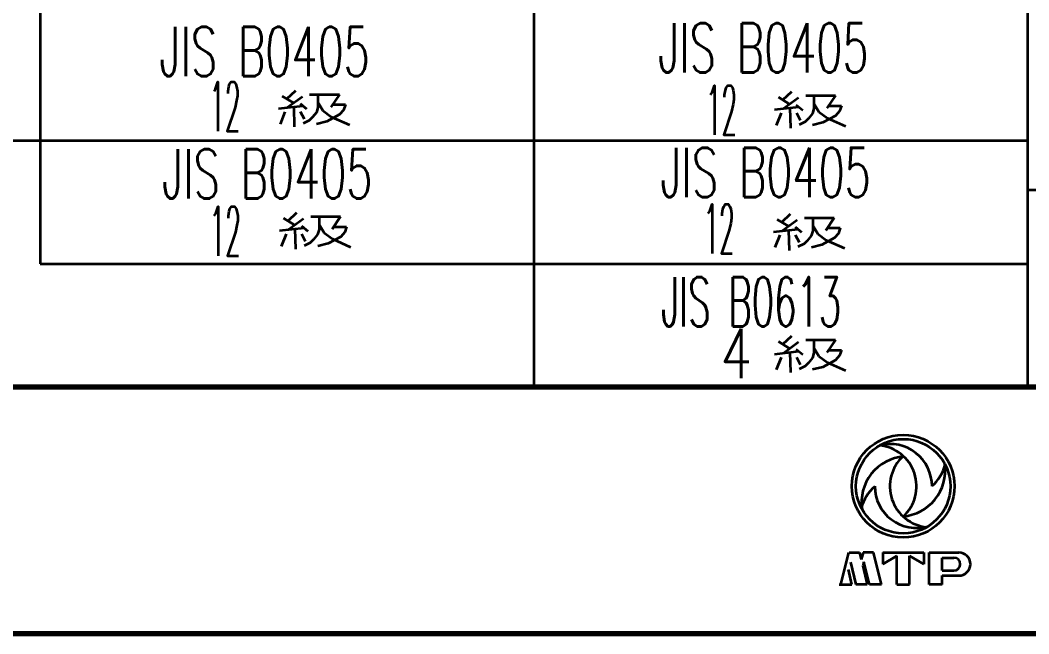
# Model space of a CAD drawing. Header units: millimetres. Extents: x 1333 to 104182, y -63211 to -5704.
# Drawn here: x 48331.59 to 48372.46, y -63211.28 to -63186.41 of the extents above; entities that cross this region are included whole.
import ezdxf
from ezdxf.enums import TextEntityAlignment as Align

# ---------------------------------------------------------------- set-up
doc = ezdxf.new("R2010")
doc.units = ezdxf.units.MM
doc.header["$LTSCALE"] = 0.5
doc.layers.add('11', color=3, linetype='Continuous')
doc.styles.get("Standard").update_dxf_attribs({"font": 'simplex.shx'})

msp = doc.modelspace()

# ---------------------------------------------------------------- linework, layer by layer
at = {"color": 7, "lineweight": 35}
for p, q in [((48332.405, -63171.278), (48332.405, -63191.278)), ((48332.405, -63171.278), (48332.405, -63191.278)), ((48352.405, -63171.278), (48352.405, -63196.278)), ((48352.405, -63171.278), (48352.405, -63196.278)), ((48372.405, -63172.422), (48372.405, -63201.278)), ((48372.405, -63172.422), (48372.405, -63201.278)), ((48312.405, -63191.278), (48332.405, -63191.278)), ((48312.405, -63191.278), (48332.405, -63191.278)), ((48332.405, -63191.278), (48372.405, -63191.278)), ((48332.405, -63191.278), (48372.405, -63191.278)), ((48372.405, -63193.278), (48442.405, -63193.278)), ((48372.405, -63193.278), (48442.405, -63193.278)), ((48332.405, -63196.278), (48352.405, -63196.278)), ((48332.405, -63196.278), (48352.405, -63196.278)), ((48352.405, -63196.278), (48372.405, -63196.278)), ((48352.405, -63196.278), (48372.405, -63196.278)), ((48512.405, -63201.278), (48252.405, -63201.278)), ((48512.405, -63201.278), (48252.405, -63201.278))]:
    msp.add_line(p, q, dxfattribs=at)
at = {"color": 7, "lineweight": 35, "ltscale": 0.013339}
msp.add_line((48342.214, -63189.482), (48342.671, -63189.758), dxfattribs=at)
msp.add_line((48342.214, -63189.482), (48342.671, -63189.758), dxfattribs=at)
at = {"color": 7, "lineweight": 35, "ltscale": 0.012234}
for p, q in [((48342.745, -63189.268), (48342.387, -63189.601)), ((48342.745, -63189.268), (48342.387, -63189.601)), ((48342.793, -63194.22), (48342.435, -63194.554)), ((48342.793, -63194.22), (48342.435, -63194.554)), ((48362.798, -63194.268), (48362.441, -63194.602)), ((48362.798, -63194.268), (48362.441, -63194.602))]:
    msp.add_line(p, q, dxfattribs=at)
at = {"color": 7, "lineweight": 35, "ltscale": 0.018506}
msp.add_line((48343.029, -63189.511), (48342.428, -63189.943), dxfattribs=at)
msp.add_line((48343.029, -63189.511), (48342.428, -63189.943), dxfattribs=at)
at = {"color": 7, "lineweight": 35, "ltscale": 0.030115}
for p, q in [((48343.32, -63189.416), (48344.525, -63189.416)), ((48343.32, -63189.416), (48344.525, -63189.416)), ((48363.422, -63189.464), (48364.627, -63189.464)), ((48363.422, -63189.464), (48364.627, -63189.464)), ((48343.369, -63194.368), (48344.573, -63194.368)), ((48343.369, -63194.368), (48344.573, -63194.368)), ((48363.374, -63194.416), (48364.579, -63194.416)), ((48363.374, -63194.416), (48364.579, -63194.416)), ((48363.422, -63199.368), (48364.627, -63199.368)), ((48363.422, -63199.368), (48364.627, -63199.368))]:
    msp.add_line(p, q, dxfattribs=at)
at = {"color": 7, "lineweight": 35, "ltscale": 0.013083}
for p, q in [((48343.658, -63189.416), (48343.658, -63189.939)), ((48343.658, -63189.416), (48343.658, -63189.939)), ((48363.759, -63189.464), (48363.759, -63189.987)), ((48363.759, -63189.464), (48363.759, -63189.987)), ((48343.706, -63194.368), (48343.706, -63194.892)), ((48343.706, -63194.368), (48343.706, -63194.892)), ((48363.711, -63194.416), (48363.711, -63194.94)), ((48363.711, -63194.416), (48363.711, -63194.94)), ((48363.759, -63199.368), (48363.759, -63199.892)), ((48363.759, -63199.368), (48363.759, -63199.892))]:
    msp.add_line(p, q, dxfattribs=at)
at = {"color": 7, "lineweight": 35, "ltscale": 0.015355}
msp.add_line((48344.525, -63189.416), (48344.184, -63189.927), dxfattribs=at)
msp.add_line((48344.525, -63189.416), (48344.184, -63189.927), dxfattribs=at)
at = {"color": 7, "lineweight": 35, "ltscale": 0.013328}
msp.add_line((48362.316, -63189.53), (48362.772, -63189.806), dxfattribs=at)
msp.add_line((48362.316, -63189.53), (48362.772, -63189.806), dxfattribs=at)
at = {"color": 7, "lineweight": 35, "ltscale": 0.012225}
for p, q in [((48362.846, -63189.316), (48362.489, -63189.649)), ((48362.846, -63189.316), (48362.489, -63189.649)), ((48362.846, -63199.22), (48362.489, -63199.554)), ((48362.846, -63199.22), (48362.489, -63199.554))]:
    msp.add_line(p, q, dxfattribs=at)
at = {"color": 7, "lineweight": 35, "ltscale": 0.018496}
msp.add_line((48363.13, -63189.559), (48362.53, -63189.991), dxfattribs=at)
msp.add_line((48363.13, -63189.559), (48362.53, -63189.991), dxfattribs=at)
at = {"color": 7, "lineweight": 35, "ltscale": 0.015362}
for p, q in [((48364.627, -63189.464), (48364.285, -63189.975)), ((48364.627, -63189.464), (48364.285, -63189.975)), ((48364.627, -63199.368), (48364.285, -63199.879)), ((48364.627, -63199.368), (48364.285, -63199.879))]:
    msp.add_line(p, q, dxfattribs=at)
at = {"color": 7, "lineweight": 35, "ltscale": 0.024936}
msp.add_line((48342.058, -63189.985), (48343.049, -63189.873), dxfattribs=at)
msp.add_line((48342.058, -63189.985), (48343.049, -63189.873), dxfattribs=at)
at = {"color": 7, "lineweight": 35, "ltscale": 0.020496}
for p, q in [((48342.679, -63189.915), (48342.7, -63190.735)), ((48342.679, -63189.915), (48342.7, -63190.735)), ((48342.727, -63194.867), (48342.748, -63195.687)), ((48342.727, -63194.867), (48342.748, -63195.687)), ((48362.732, -63194.915), (48362.753, -63195.735)), ((48362.732, -63194.915), (48362.753, -63195.735))]:
    msp.add_line(p, q, dxfattribs=at)
at = {"color": 7, "lineweight": 35, "ltscale": 0.008484}
for p, q in [((48342.938, -63189.787), (48343.201, -63190.001)), ((48342.938, -63189.787), (48343.201, -63190.001)), ((48363.04, -63189.835), (48363.303, -63190.049)), ((48363.04, -63189.835), (48363.303, -63190.049)), ((48342.986, -63194.739), (48343.25, -63194.953)), ((48342.986, -63194.739), (48343.25, -63194.953))]:
    msp.add_line(p, q, dxfattribs=at)
at = {"color": 7, "lineweight": 35, "ltscale": 0.005376}
for p, q in [((48343.658, -63189.939), (48343.596, -63190.145)), ((48343.658, -63189.939), (48343.596, -63190.145)), ((48363.759, -63189.987), (48363.697, -63190.193)), ((48363.759, -63189.987), (48363.697, -63190.193)), ((48363.759, -63199.892), (48363.697, -63200.098)), ((48363.759, -63199.892), (48363.697, -63200.098))]:
    msp.add_line(p, q, dxfattribs=at)
at = {"color": 7, "lineweight": 35, "ltscale": 0.009831}
msp.add_line((48343.658, -63189.729), (48343.859, -63190.067), dxfattribs=at)
msp.add_line((48343.658, -63189.729), (48343.859, -63190.067), dxfattribs=at)
at = {"color": 7, "lineweight": 35, "ltscale": 0.013049}
for p, q in [((48344.25, -63189.828), (48344.772, -63189.828)), ((48344.25, -63189.828), (48344.772, -63189.828)), ((48364.351, -63189.876), (48364.873, -63189.876)), ((48364.351, -63189.876), (48364.873, -63189.876)), ((48344.298, -63194.78), (48344.82, -63194.78)), ((48344.298, -63194.78), (48344.82, -63194.78)), ((48364.303, -63194.828), (48364.825, -63194.828)), ((48364.303, -63194.828), (48364.825, -63194.828)), ((48364.351, -63199.781), (48364.873, -63199.781)), ((48364.351, -63199.781), (48364.873, -63199.781))]:
    msp.add_line(p, q, dxfattribs=at)
at = {"color": 7, "lineweight": 35, "ltscale": 0.005859}
msp.add_line((48344.772, -63189.828), (48344.698, -63190.05), dxfattribs=at)
msp.add_line((48344.772, -63189.828), (48344.698, -63190.05), dxfattribs=at)
at = {"color": 7, "lineweight": 35, "ltscale": 0.024924}
for p, q in [((48362.16, -63190.033), (48363.151, -63189.921)), ((48362.16, -63190.033), (48363.151, -63189.921)), ((48342.107, -63194.937), (48343.097, -63194.826)), ((48342.107, -63194.937), (48343.097, -63194.826)), ((48362.112, -63194.985), (48363.103, -63194.874)), ((48362.112, -63194.985), (48363.103, -63194.874)), ((48362.16, -63199.937), (48363.151, -63199.826)), ((48362.16, -63199.937), (48363.151, -63199.826))]:
    msp.add_line(p, q, dxfattribs=at)
at = {"color": 7, "lineweight": 35, "ltscale": 0.020497}
for p, q in [((48362.78, -63189.963), (48362.801, -63190.783)), ((48362.78, -63189.963), (48362.801, -63190.783)), ((48362.78, -63199.867), (48362.801, -63200.687)), ((48362.78, -63199.867), (48362.801, -63200.687))]:
    msp.add_line(p, q, dxfattribs=at)
at = {"color": 7, "lineweight": 35, "ltscale": 0.009837}
for p, q in [((48363.759, -63189.777), (48363.961, -63190.115)), ((48363.759, -63189.777), (48363.961, -63190.115)), ((48343.706, -63194.681), (48343.907, -63195.019)), ((48343.706, -63194.681), (48343.907, -63195.019)), ((48363.711, -63194.729), (48363.913, -63195.067)), ((48363.711, -63194.729), (48363.913, -63195.067)), ((48363.759, -63199.682), (48363.961, -63200.02)), ((48363.759, -63199.682), (48363.961, -63200.02))]:
    msp.add_line(p, q, dxfattribs=at)
at = {"color": 7, "lineweight": 35, "ltscale": 0.005858}
for p, q in [((48364.873, -63189.876), (48364.799, -63190.099)), ((48364.873, -63189.876), (48364.799, -63190.099)), ((48364.873, -63199.781), (48364.799, -63200.003)), ((48364.873, -63199.781), (48364.799, -63200.003))]:
    msp.add_line(p, q, dxfattribs=at)
at = {"color": 7, "lineweight": 35, "ltscale": 0.013404}
for p, q in [((48342.321, -63190.125), (48342.124, -63190.623)), ((48342.321, -63190.125), (48342.124, -63190.623)), ((48362.423, -63190.173), (48362.226, -63190.671)), ((48362.423, -63190.173), (48362.226, -63190.671))]:
    msp.add_line(p, q, dxfattribs=at)
at = {"color": 7, "lineweight": 35, "ltscale": 0.00829}
msp.add_line((48342.942, -63190.112), (48343.099, -63190.405), dxfattribs=at)
msp.add_line((48342.942, -63190.112), (48343.099, -63190.405), dxfattribs=at)
at = {"color": 7, "lineweight": 35, "ltscale": 0.004731}
for p, q in [((48343.436, -63190.343), (48343.3, -63190.475)), ((48343.436, -63190.343), (48343.3, -63190.475)), ((48363.537, -63190.391), (48363.401, -63190.523)), ((48363.537, -63190.391), (48363.401, -63190.523)), ((48363.537, -63200.296), (48363.401, -63200.427)), ((48363.537, -63200.296), (48363.401, -63200.427))]:
    msp.add_line(p, q, dxfattribs=at)
at = {"color": 7, "lineweight": 35, "ltscale": 0.00637}
for p, q in [((48343.596, -63190.145), (48343.436, -63190.343)), ((48343.596, -63190.145), (48343.436, -63190.343)), ((48363.65, -63195.146), (48363.489, -63195.343)), ((48363.65, -63195.146), (48363.489, -63195.343))]:
    msp.add_line(p, q, dxfattribs=at)
at = {"color": 7, "lineweight": 35, "ltscale": 0.010659}
for p, q in [((48343.859, -63190.067), (48344.2, -63190.322)), ((48343.859, -63190.067), (48344.2, -63190.322)), ((48363.961, -63190.115), (48364.302, -63190.371)), ((48363.961, -63190.115), (48364.302, -63190.371)), ((48343.907, -63195.019), (48344.249, -63195.275)), ((48343.907, -63195.019), (48344.249, -63195.275)), ((48363.913, -63195.067), (48364.254, -63195.323)), ((48363.913, -63195.067), (48364.254, -63195.323))]:
    msp.add_line(p, q, dxfattribs=at)
at = {"color": 7, "lineweight": 35, "ltscale": 0.014629}
msp.add_line((48344.533, -63190.232), (48344.02, -63190.512), dxfattribs=at)
msp.add_line((48344.533, -63190.232), (48344.02, -63190.512), dxfattribs=at)
at = {"color": 7, "lineweight": 35, "ltscale": 0.020157}
for p, q in [((48344.2, -63190.322), (48344.936, -63190.652)), ((48344.2, -63190.322), (48344.936, -63190.652)), ((48364.302, -63190.371), (48365.038, -63190.7)), ((48364.302, -63190.371), (48365.038, -63190.7)), ((48344.249, -63195.275), (48344.984, -63195.604)), ((48344.249, -63195.275), (48344.984, -63195.604)), ((48364.254, -63195.323), (48364.99, -63195.652)), ((48364.254, -63195.323), (48364.99, -63195.652))]:
    msp.add_line(p, q, dxfattribs=at)
at = {"color": 7, "lineweight": 35, "ltscale": 0.006121}
for p, q in [((48344.698, -63190.05), (48344.533, -63190.232)), ((48344.698, -63190.05), (48344.533, -63190.232)), ((48364.799, -63190.099), (48364.635, -63190.28)), ((48364.799, -63190.099), (48364.635, -63190.28)), ((48364.799, -63200.003), (48364.635, -63200.184)), ((48364.799, -63200.003), (48364.635, -63200.184))]:
    msp.add_line(p, q, dxfattribs=at)
at = {"color": 7, "lineweight": 35, "ltscale": 0.008293}
for p, q in [((48363.044, -63190.16), (48363.2, -63190.453)), ((48363.044, -63190.16), (48363.2, -63190.453)), ((48342.99, -63195.064), (48343.147, -63195.357)), ((48342.99, -63195.064), (48343.147, -63195.357)), ((48362.996, -63195.113), (48363.152, -63195.405)), ((48362.996, -63195.113), (48363.152, -63195.405)), ((48363.044, -63200.065), (48363.2, -63200.357)), ((48363.044, -63200.065), (48363.2, -63200.357))]:
    msp.add_line(p, q, dxfattribs=at)
at = {"color": 7, "lineweight": 35, "ltscale": 0.006362}
for p, q in [((48363.697, -63190.193), (48363.537, -63190.391)), ((48363.697, -63190.193), (48363.537, -63190.391)), ((48363.697, -63200.098), (48363.537, -63200.296)), ((48363.697, -63200.098), (48363.537, -63200.296))]:
    msp.add_line(p, q, dxfattribs=at)
at = {"color": 7, "lineweight": 35, "ltscale": 0.01464}
for p, q in [((48364.635, -63190.28), (48364.121, -63190.56)), ((48364.635, -63190.28), (48364.121, -63190.56)), ((48344.582, -63195.184), (48344.067, -63195.464)), ((48344.582, -63195.184), (48344.067, -63195.464))]:
    msp.add_line(p, q, dxfattribs=at)
at = {"color": 7, "lineweight": 35, "ltscale": 0.00685}
for p, q in [((48343.3, -63190.475), (48343.053, -63190.594)), ((48343.3, -63190.475), (48343.053, -63190.594)), ((48363.401, -63190.523), (48363.155, -63190.642)), ((48363.401, -63190.523), (48363.155, -63190.642)), ((48363.401, -63200.427), (48363.155, -63200.547)), ((48363.401, -63200.427), (48363.155, -63200.547))]:
    msp.add_line(p, q, dxfattribs=at)
at = {"color": 7, "lineweight": 35, "ltscale": 0.010798}
for p, q in [((48344.02, -63190.512), (48343.6, -63190.615)), ((48344.02, -63190.512), (48343.6, -63190.615)), ((48364.073, -63195.512), (48363.653, -63195.615)), ((48364.073, -63195.512), (48363.653, -63195.615))]:
    msp.add_line(p, q, dxfattribs=at)
at = {"color": 7, "lineweight": 35, "ltscale": 0.010786}
for p, q in [((48364.121, -63190.56), (48363.702, -63190.663)), ((48364.121, -63190.56), (48363.702, -63190.663)), ((48364.121, -63200.465), (48363.702, -63200.568)), ((48364.121, -63200.465), (48363.702, -63200.568))]:
    msp.add_line(p, q, dxfattribs=at)
at = {"color": 7, "lineweight": 35, "ltscale": 0.125}
for p, q in [((48332.405, -63191.278), (48332.405, -63196.278)), ((48332.405, -63191.278), (48332.405, -63196.278)), ((48352.405, -63196.278), (48352.405, -63201.278)), ((48352.405, -63196.278), (48352.405, -63201.278))]:
    msp.add_line(p, q, dxfattribs=at)
at = {"color": 7, "lineweight": 35, "ltscale": 0.013327}
for p, q in [((48342.263, -63194.434), (48342.719, -63194.71)), ((48342.263, -63194.434), (48342.719, -63194.71)), ((48362.268, -63194.482), (48362.724, -63194.758)), ((48362.268, -63194.482), (48362.724, -63194.758)), ((48362.316, -63199.434), (48362.772, -63199.71)), ((48362.316, -63199.434), (48362.772, -63199.71))]:
    msp.add_line(p, q, dxfattribs=at)
at = {"color": 7, "lineweight": 35, "ltscale": 0.018504}
msp.add_line((48343.077, -63194.463), (48342.476, -63194.896), dxfattribs=at)
msp.add_line((48343.077, -63194.463), (48342.476, -63194.896), dxfattribs=at)
at = {"color": 7, "lineweight": 35, "ltscale": 0.01536}
for p, q in [((48344.573, -63194.368), (48344.232, -63194.879)), ((48344.573, -63194.368), (48344.232, -63194.879)), ((48364.579, -63194.416), (48364.237, -63194.927)), ((48364.579, -63194.416), (48364.237, -63194.927))]:
    msp.add_line(p, q, dxfattribs=at)
at = {"color": 7, "lineweight": 35, "ltscale": 0.018495}
for p, q in [((48363.082, -63194.511), (48362.482, -63194.944)), ((48363.082, -63194.511), (48362.482, -63194.944)), ((48363.13, -63199.463), (48362.53, -63199.896)), ((48363.13, -63199.463), (48362.53, -63199.896))]:
    msp.add_line(p, q, dxfattribs=at)
at = {"color": 7, "lineweight": 35, "ltscale": 0.005373}
for p, q in [((48343.706, -63194.892), (48343.644, -63195.097)), ((48343.706, -63194.892), (48343.644, -63195.097)), ((48363.711, -63194.94), (48363.65, -63195.146)), ((48363.711, -63194.94), (48363.65, -63195.146))]:
    msp.add_line(p, q, dxfattribs=at)
at = {"color": 7, "lineweight": 35, "ltscale": 0.005862}
for p, q in [((48344.82, -63194.78), (48344.746, -63195.003)), ((48344.82, -63194.78), (48344.746, -63195.003)), ((48364.825, -63194.828), (48364.751, -63195.051)), ((48364.825, -63194.828), (48364.751, -63195.051))]:
    msp.add_line(p, q, dxfattribs=at)
at = {"color": 7, "lineweight": 35, "ltscale": 0.008474}
msp.add_line((48362.992, -63194.787), (48363.255, -63195.001), dxfattribs=at)
msp.add_line((48362.992, -63194.787), (48363.255, -63195.001), dxfattribs=at)
at = {"color": 7, "lineweight": 35, "ltscale": 0.013408}
msp.add_line((48342.37, -63195.077), (48342.172, -63195.575), dxfattribs=at)
msp.add_line((48342.37, -63195.077), (48342.172, -63195.575), dxfattribs=at)
at = {"color": 7, "lineweight": 35, "ltscale": 0.004722}
msp.add_line((48343.484, -63195.295), (48343.348, -63195.427), dxfattribs=at)
msp.add_line((48343.484, -63195.295), (48343.348, -63195.427), dxfattribs=at)
at = {"color": 7, "lineweight": 35, "ltscale": 0.006372}
msp.add_line((48343.644, -63195.097), (48343.484, -63195.295), dxfattribs=at)
msp.add_line((48343.644, -63195.097), (48343.484, -63195.295), dxfattribs=at)
at = {"color": 7, "lineweight": 35, "ltscale": 0.006112}
for p, q in [((48344.746, -63195.003), (48344.582, -63195.184)), ((48344.746, -63195.003), (48344.582, -63195.184)), ((48364.751, -63195.051), (48364.587, -63195.232)), ((48364.751, -63195.051), (48364.587, -63195.232))]:
    msp.add_line(p, q, dxfattribs=at)
at = {"color": 7, "lineweight": 35, "ltscale": 0.013411}
msp.add_line((48362.375, -63195.125), (48362.177, -63195.624), dxfattribs=at)
msp.add_line((48362.375, -63195.125), (48362.177, -63195.624), dxfattribs=at)
at = {"color": 7, "lineweight": 35, "ltscale": 0.014638}
for p, q in [((48364.587, -63195.232), (48364.073, -63195.512)), ((48364.587, -63195.232), (48364.073, -63195.512)), ((48364.635, -63200.184), (48364.121, -63200.465)), ((48364.635, -63200.184), (48364.121, -63200.465))]:
    msp.add_line(p, q, dxfattribs=at)
at = {"color": 7, "lineweight": 35, "ltscale": 0.006861}
msp.add_line((48343.348, -63195.427), (48343.101, -63195.547), dxfattribs=at)
msp.add_line((48343.348, -63195.427), (48343.101, -63195.547), dxfattribs=at)
at = {"color": 7, "lineweight": 35, "ltscale": 0.010797}
msp.add_line((48344.067, -63195.464), (48343.648, -63195.567), dxfattribs=at)
msp.add_line((48344.067, -63195.464), (48343.648, -63195.567), dxfattribs=at)
at = {"color": 7, "lineweight": 35, "ltscale": 0.00686}
msp.add_line((48363.354, -63195.475), (48363.107, -63195.595), dxfattribs=at)
msp.add_line((48363.354, -63195.475), (48363.107, -63195.595), dxfattribs=at)
at = {"color": 7, "lineweight": 35, "ltscale": 0.004724}
msp.add_line((48363.489, -63195.343), (48363.354, -63195.475), dxfattribs=at)
msp.add_line((48363.489, -63195.343), (48363.354, -63195.475), dxfattribs=at)
at = {"color": 7, "lineweight": 35, "ltscale": 0.008486}
msp.add_line((48363.04, -63199.739), (48363.303, -63199.954), dxfattribs=at)
msp.add_line((48363.04, -63199.739), (48363.303, -63199.954), dxfattribs=at)
at = {"color": 7, "lineweight": 35, "ltscale": 0.013406}
msp.add_line((48362.423, -63200.077), (48362.226, -63200.576), dxfattribs=at)
msp.add_line((48362.423, -63200.077), (48362.226, -63200.576), dxfattribs=at)
at = {"color": 7, "lineweight": 35, "ltscale": 0.010657}
msp.add_line((48363.961, -63200.02), (48364.302, -63200.275), dxfattribs=at)
msp.add_line((48363.961, -63200.02), (48364.302, -63200.275), dxfattribs=at)
at = {"color": 7, "lineweight": 35, "ltscale": 0.020158}
msp.add_line((48364.302, -63200.275), (48365.038, -63200.605), dxfattribs=at)
msp.add_line((48364.302, -63200.275), (48365.038, -63200.605), dxfattribs=at)
at = {"color": 7, "lineweight": 70}
for p, q in [((48512.405, -63201.278), (47706.405, -63201.278)), ((48522.405, -63211.278), (47681.405, -63211.278))]:
    msp.add_line(p, q, dxfattribs=at)
at = {"color": 1, "lineweight": 35, "ltscale": 0.033501}
for p, q in [((48364.85, -63209.283), (48365.176, -63207.984)), ((48364.85, -63209.283), (48365.176, -63207.984)), ((48366.494, -63209.283), (48366.168, -63207.984)), ((48366.494, -63209.283), (48366.168, -63207.984))]:
    msp.add_line(p, q, dxfattribs=at)
at = {"color": 1, "lineweight": 35, "ltscale": 0.010399}
msp.add_line((48365.19, -63207.984), (48365.606, -63207.984), dxfattribs=at)
msp.add_line((48365.19, -63207.984), (48365.606, -63207.984), dxfattribs=at)
at = {"color": 1, "lineweight": 35, "ltscale": 0.007084}
msp.add_line((48365.606, -63207.984), (48365.672, -63208.259), dxfattribs=at)
msp.add_line((48365.606, -63207.984), (48365.672, -63208.259), dxfattribs=at)
at = {"color": 1, "lineweight": 35, "ltscale": 0.007197}
msp.add_line((48365.755, -63207.984), (48365.672, -63208.259), dxfattribs=at)
msp.add_line((48365.755, -63207.984), (48365.672, -63208.259), dxfattribs=at)
at = {"color": 1, "lineweight": 35, "ltscale": 0.010326}
msp.add_line((48366.168, -63207.984), (48365.755, -63207.984), dxfattribs=at)
msp.add_line((48366.168, -63207.984), (48365.755, -63207.984), dxfattribs=at)
at = {"color": 1, "lineweight": 35, "ltscale": 0.041595}
msp.add_line((48366.542, -63207.984), (48368.205, -63207.984), dxfattribs=at)
msp.add_line((48366.542, -63207.984), (48368.205, -63207.984), dxfattribs=at)
at = {"color": 1, "lineweight": 35, "ltscale": 0.011698}
for p, q in [((48366.542, -63207.984), (48366.542, -63208.452)), ((48366.542, -63207.984), (48366.542, -63208.452)), ((48368.205, -63207.984), (48368.205, -63208.452)), ((48368.205, -63207.984), (48368.205, -63208.452))]:
    msp.add_line(p, q, dxfattribs=at)
at = {"color": 1, "lineweight": 35, "ltscale": 0.029897}
msp.add_line((48368.431, -63207.984), (48369.627, -63207.984), dxfattribs=at)
msp.add_line((48368.431, -63207.984), (48369.627, -63207.984), dxfattribs=at)
at = {"color": 1, "lineweight": 35, "ltscale": 0.032496}
msp.add_line((48368.431, -63209.283), (48368.431, -63207.984), dxfattribs=at)
msp.add_line((48368.431, -63209.283), (48368.431, -63207.984), dxfattribs=at)
at = {"color": 1, "lineweight": 35, "ltscale": 0.02333}
msp.add_line((48365.232, -63208.376), (48365.45, -63209.283), dxfattribs=at)
msp.add_line((48365.232, -63208.376), (48365.45, -63209.283), dxfattribs=at)
at = {"color": 1, "lineweight": 35, "ltscale": 0.003944}
msp.add_line((48365.776, -63208.365), (48365.734, -63208.517), dxfattribs=at)
msp.add_line((48365.776, -63208.365), (48365.734, -63208.517), dxfattribs=at)
at = {"color": 1, "lineweight": 35, "ltscale": 0.023684}
msp.add_line((48366.009, -63209.283), (48365.776, -63208.365), dxfattribs=at)
msp.add_line((48366.009, -63209.283), (48365.776, -63208.365), dxfattribs=at)
at = {"color": 1, "lineweight": 35, "ltscale": 0.016609}
for p, q in [((48366.542, -63208.452), (48367.114, -63208.114)), ((48366.542, -63208.452), (48367.114, -63208.114)), ((48368.205, -63208.452), (48367.633, -63208.114)), ((48368.205, -63208.452), (48367.633, -63208.114))]:
    msp.add_line(p, q, dxfattribs=at)
at = {"color": 1, "lineweight": 35, "ltscale": 0.029246}
for p, q in [((48367.114, -63209.283), (48367.114, -63208.114)), ((48367.114, -63209.283), (48367.114, -63208.114)), ((48367.633, -63209.283), (48367.633, -63208.114)), ((48367.633, -63209.283), (48367.633, -63208.114))]:
    msp.add_line(p, q, dxfattribs=at)
at = {"color": 1, "lineweight": 35, "ltscale": 0.011917}
for p, q in [((48368.951, -63208.192), (48369.428, -63208.192)), ((48368.951, -63208.192), (48369.428, -63208.192)), ((48368.951, -63208.712), (48369.428, -63208.712)), ((48368.951, -63208.712), (48369.428, -63208.712))]:
    msp.add_line(p, q, dxfattribs=at)
at = {"color": 1, "lineweight": 35, "ltscale": 0.012998}
msp.add_line((48368.951, -63208.712), (48368.951, -63208.192), dxfattribs=at)
msp.add_line((48368.951, -63208.712), (48368.951, -63208.192), dxfattribs=at)
at = {"color": 1, "lineweight": 35, "ltscale": 0.015572}
msp.add_line((48365.137, -63208.676), (48365.276, -63209.283), dxfattribs=at)
msp.add_line((48365.137, -63208.676), (48365.276, -63209.283), dxfattribs=at)
at = {"color": 1, "lineweight": 35, "ltscale": 0.019706}
msp.add_line((48365.734, -63208.517), (48365.918, -63209.283), dxfattribs=at)
msp.add_line((48365.734, -63208.517), (48365.918, -63209.283), dxfattribs=at)
at = {"color": 1, "lineweight": 35, "ltscale": 0.016898}
msp.add_line((48368.951, -63208.92), (48369.627, -63208.92), dxfattribs=at)
msp.add_line((48368.951, -63208.92), (48369.627, -63208.92), dxfattribs=at)
at = {"color": 1, "lineweight": 35, "ltscale": 0.009099}
msp.add_line((48368.951, -63209.283), (48368.951, -63208.92), dxfattribs=at)
msp.add_line((48368.951, -63209.283), (48368.951, -63208.92), dxfattribs=at)
at = {"color": 1, "lineweight": 35, "ltscale": 0.012999}
for p, q in [((48364.774, -63209.283), (48365.294, -63209.283)), ((48364.774, -63209.283), (48365.294, -63209.283)), ((48368.951, -63209.283), (48368.431, -63209.283)), ((48368.951, -63209.283), (48368.431, -63209.283))]:
    msp.add_line(p, q, dxfattribs=at)
at = {"color": 1, "lineweight": 35, "ltscale": 0.011699}
msp.add_line((48365.918, -63209.283), (48365.45, -63209.283), dxfattribs=at)
msp.add_line((48365.918, -63209.283), (48365.45, -63209.283), dxfattribs=at)
at = {"color": 1, "lineweight": 35, "ltscale": 0.012134}
msp.add_line((48366.494, -63209.283), (48366.009, -63209.283), dxfattribs=at)
msp.add_line((48366.494, -63209.283), (48366.009, -63209.283), dxfattribs=at)
at = {"color": 1, "lineweight": 35, "ltscale": 0.012997}
msp.add_line((48367.114, -63209.283), (48367.633, -63209.283), dxfattribs=at)
msp.add_line((48367.114, -63209.283), (48367.633, -63209.283), dxfattribs=at)
at = {"color": 1, "lineweight": 35}
for radius in [2.08, 2.08, 1.913, 1.913]:
    msp.add_circle((48367.374, -63205.296), radius, dxfattribs=at)
for centre, radius, start, end in [((48366.25, -63205.296), 1.664, 312.4542, 84.3408), ((48366.25, -63205.296), 1.664, 312.4542, 84.3408), ((48366.833, -63205.296), 1.711, 0, 103.7818), ((48366.833, -63205.296), 1.711, 0, 103.7818), ((48367.54, -63205.941), 1.854, 94.3618, 189.3685), ((48367.54, -63205.941), 1.854, 94.3618, 189.3685), ((48368.497, -63205.296), 1.664, 132.4542, 264.3408), ((48368.497, -63205.296), 1.664, 132.4542, 264.3408), ((48367.207, -63204.651), 1.874, 274.9268, 7.678), ((48367.207, -63204.651), 1.874, 274.9268, 7.678), ((48367.374, -63203.965), 1.763, 311.5828, 344.9375), ((48367.374, -63203.965), 1.763, 311.5828, 344.9375), ((48367.374, -63206.627), 1.755, 131.0518, 165.2314), ((48367.374, -63206.627), 1.755, 131.0518, 165.2314), ((48367.914, -63205.296), 1.693, 180, 285.8775), ((48367.914, -63205.296), 1.693, 180, 285.8775), ((48369.627, -63208.452), 0.468, 270, 90), ((48369.627, -63208.452), 0.468, 270, 90), ((48369.428, -63208.452), 0.26, 270, 90), ((48369.428, -63208.452), 0.26, 270, 90)]:
    msp.add_arc(centre, radius, start, end, dxfattribs=at)
at = {"layer": '11'}
msp.add_lwpolyline([(47681.405, -62617.278), (48522.405, -62617.278), (48522.405, -63211.278), (47681.405, -63211.278)], close=True, dxfattribs=at)

# ---------------------------------------------------------------- texts
at = {"color": 7, "lineweight": 13}
for s, width, p, p2 in [('JIS B0405', 0.566102, (48337.241, -63188.681), (48345.759, -63188.681)), ('JIS B0405', 0.566102, (48337.241, -63188.681), (48345.759, -63188.681)), ('JIS B0405', 0.566102, (48357.452, -63188.533), (48365.97, -63188.533)), ('JIS B0405', 0.566102, (48357.452, -63188.533), (48365.97, -63188.533)), ('12', 0.442755, (48339.257, -63190.899), (48340.522, -63190.899)), ('12', 0.442755, (48339.257, -63190.899), (48340.522, -63190.899)), ('12', 0.442755, (48359.376, -63191.055), (48360.641, -63191.055)), ('12', 0.442755, (48359.376, -63191.055), (48360.641, -63191.055)), ('JIS B0405', 0.566102, (48337.349, -63193.637), (48345.867, -63193.637)), ('JIS B0405', 0.566102, (48337.349, -63193.637), (48345.867, -63193.637)), ('JIS B0405', 0.566102, (48357.539, -63193.576), (48366.057, -63193.576)), ('JIS B0405', 0.566102, (48357.539, -63193.576), (48366.057, -63193.576)), ('12', 0.442755, (48339.269, -63195.954), (48340.534, -63195.954)), ('12', 0.442755, (48339.269, -63195.954), (48340.534, -63195.954)), ('12', 0.442755, (48359.279, -63195.865), (48360.544, -63195.865)), ('12', 0.442755, (48359.279, -63195.865), (48360.544, -63195.865)), ('JIS B0613', 0.496877, (48357.571, -63198.818), (48364.859, -63198.818)), ('JIS B0613', 0.496877, (48357.571, -63198.818), (48364.859, -63198.818)), ('4', 0.902301, (48359.965, -63200.918), (48361.254, -63200.918)), ('4', 0.902301, (48359.965, -63200.918), (48361.254, -63200.918))]:
    msp.add_text(s, height=2, dxfattribs=dict(at, width=width)).set_placement(p, p2, align=Align.FIT)

doc.saveas('drawing.dxf')
